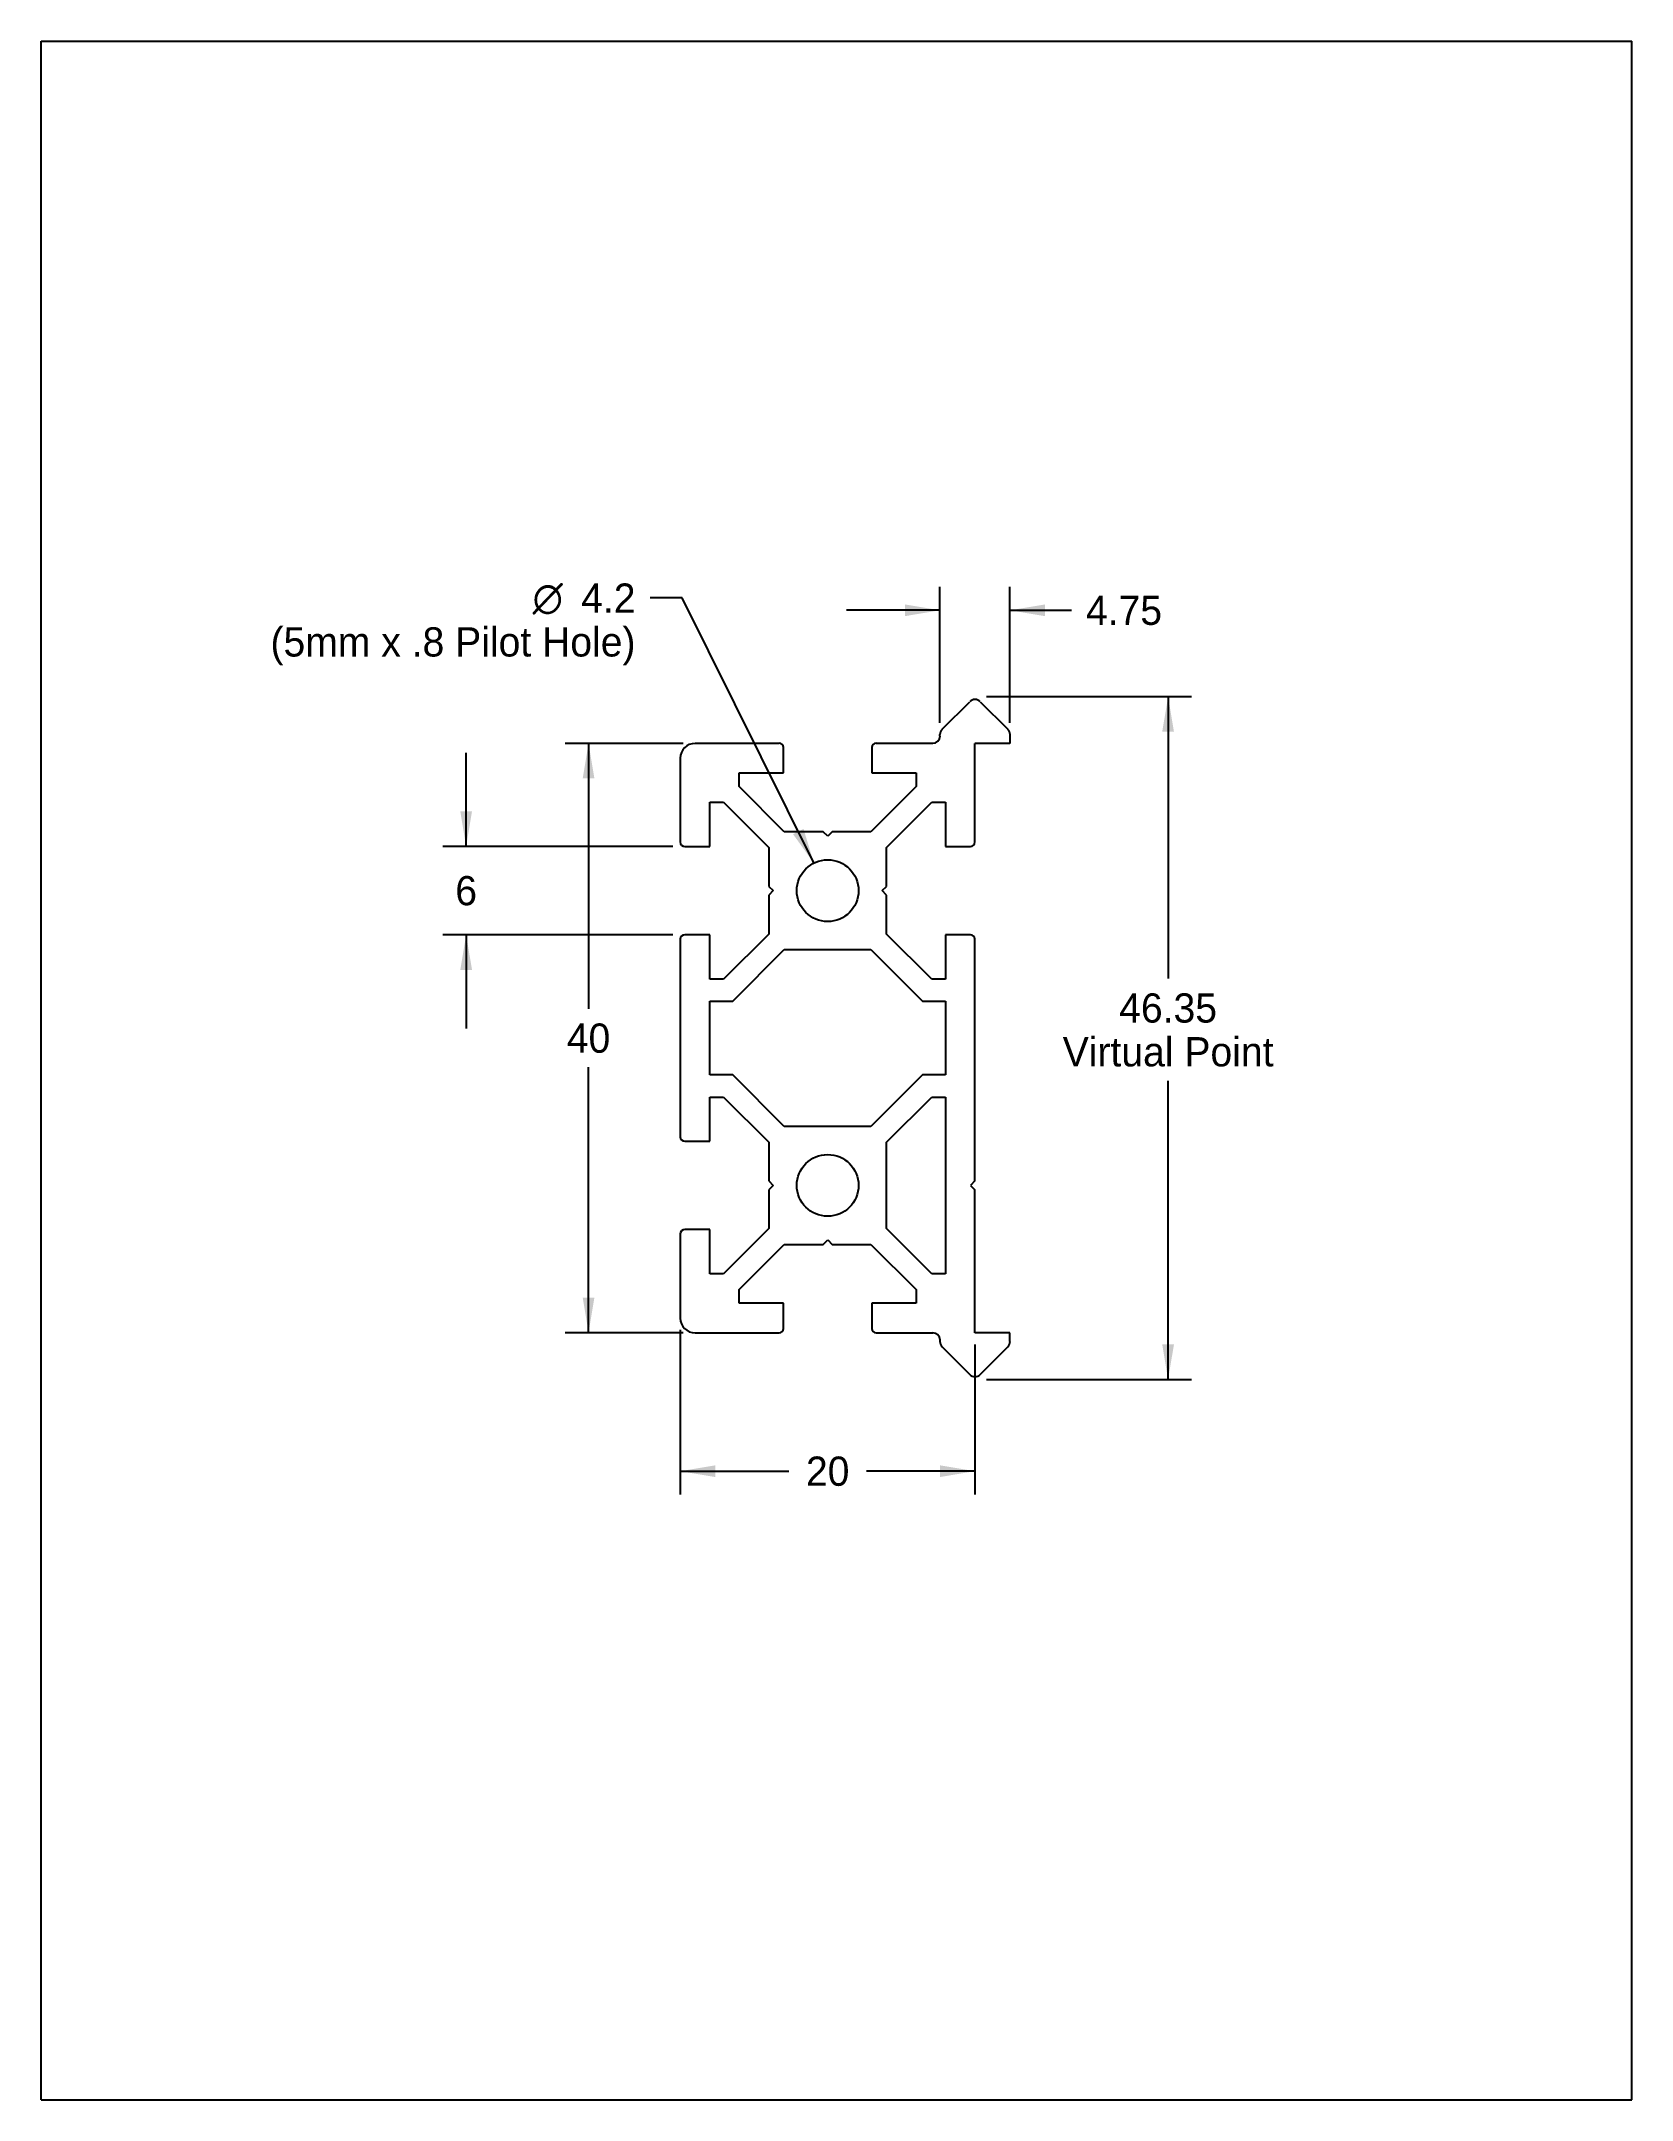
# Model space of a CAD drawing. Extents: x 0 to 8.5, y 0 to 11.
import ezdxf
from ezdxf.enums import TextEntityAlignment as Align

# ---------------------------------------------------------------- set-up
doc = ezdxf.new("R2010")
doc.units = 0
doc.header["$LTSCALE"] = 0.717037
doc.layers.get('0').update_dxf_attribs({"linetype": 'CONTINUOUS'})
doc.styles.get("Standard").update_dxf_attribs({"font": 'veramono.ttf'})
doc.styles.add('TEXTSTYLE_1', font='gdt', dxfattribs={"width": 0.8})
doc.dimstyles.get("Standard").update_dxf_attribs({"dimtxt": 2.5, "dimasz": 2.5, "dimexe": 1.25, "dimexo": 0.625, "dimtad": 1, "dimcen": 2.5, "dimazin": 3, "dimtfac": 1, "dimtmove": 0, "dimatfit": 3})

# ---------------------------------------------------------------- blocks, each defined once
blk = doc.blocks.new('_FILLED')
at = {"color": 0, "linetype": 'BYBLOCK'}
blk.add_solid([(0, 0), (-1, 0.167), (-1, -0.167)], dxfattribs=at)
blk = doc.blocks.new('*D0')
at = {"color": 2, "linetype": 'CONTINUOUS'}
for p, q in [((5.052, 7.498), (6.147, 7.498)), ((6.022, 7.498), (6.022, 5.991)), ((6.022, 3.849), (6.022, 5.444)), ((5.052, 3.849), (6.147, 3.849))]:
    blk.add_line(p, q, dxfattribs=at)
at = {"color": 2, "linetype": 'CONTINUOUS', "xscale": 0.1875, "yscale": 0.1875, "zscale": 0.1875}
for p, rotation in [((6.022, 7.498), 90), ((6.022, 3.849), 270)]:
    blk.add_blockref('_FILLED', p, dxfattribs=dict(at, rotation=rotation))
at = {"color": 2, "linetype": 'CONTINUOUS'}
for s, height, p in [('46.35', 0.1562, (6.022, 5.756)), ('Virtual Point', 0.15625, (6.022, 5.522))]:
    blk.add_text(s, height=height, dxfattribs=at).set_placement(p, align=Align.CENTER)
blk = doc.blocks.new('*D1')
at = {"color": 2, "linetype": 'CONTINUOUS'}
for p, q in [((3.415, 4.115), (3.415, 3.234)), ((4.99, 4.036), (4.99, 3.234)), ((3.415, 3.359), (3.995, 3.359)), ((4.99, 3.359), (4.41, 3.359))]:
    blk.add_line(p, q, dxfattribs=at)
at = {"color": 2, "linetype": 'CONTINUOUS', "xscale": 0.1875, "yscale": 0.1875, "zscale": 0.1875, "rotation": 180}
blk.add_blockref('_FILLED', (3.415, 3.359), dxfattribs=at)
at = {"color": 2, "linetype": 'CONTINUOUS', "xscale": 0.1875, "yscale": 0.1875, "zscale": 0.1875}
blk.add_blockref('_FILLED', (4.99, 3.359), dxfattribs=at)
at = {"color": 2, "linetype": 'CONTINUOUS'}
blk.add_text('20', height=0.1562, dxfattribs=at).set_placement((4.203, 3.281), align=Align.CENTER)
blk = doc.blocks.new('*D2')
at = {"color": 2, "linetype": 'CONTINUOUS'}
for p, q in [((3.431, 7.248), (2.8, 7.248)), ((2.925, 7.248), (2.925, 5.83)), ((2.925, 4.099), (2.925, 5.517)), ((3.431, 4.099), (2.8, 4.099))]:
    blk.add_line(p, q, dxfattribs=at)
at = {"color": 2, "linetype": 'CONTINUOUS', "xscale": 0.1875, "yscale": 0.1875, "zscale": 0.1875}
for p, rotation in [((2.925, 7.248), 90), ((2.925, 4.099), 270)]:
    blk.add_blockref('_FILLED', p, dxfattribs=dict(at, rotation=rotation))
at = {"color": 2, "linetype": 'CONTINUOUS'}
blk.add_text('40', height=0.1562, dxfattribs=at).set_placement((2.925, 5.595), align=Align.CENTER)
blk = doc.blocks.new('*D3')
at = {"color": 2, "linetype": 'CONTINUOUS'}
for p, q in [((4.803, 7.357), (4.803, 8.084)), ((5.177, 7.357), (5.177, 8.084)), ((4.803, 7.959), (4.303, 7.959)), ((5.177, 7.959), (5.505, 7.959))]:
    blk.add_line(p, q, dxfattribs=at)
at = {"color": 2, "linetype": 'CONTINUOUS', "xscale": 0.1875, "yscale": 0.1875, "zscale": 0.1875}
blk.add_blockref('_FILLED', (4.803, 7.959), dxfattribs=at)
at = {"color": 2, "linetype": 'CONTINUOUS', "xscale": 0.1875, "yscale": 0.1875, "zscale": 0.1875, "rotation": 180}
blk.add_blockref('_FILLED', (5.177, 7.959), dxfattribs=at)
at = {"color": 2, "linetype": 'CONTINUOUS'}
blk.add_text('4.75', height=0.1562, dxfattribs=at).set_placement((5.583, 7.881))
blk = doc.blocks.new('*D4')
at = {"color": 2, "linetype": 'CONTINUOUS'}
for p, q in [((2.271, 6.697), (2.271, 7.197)), ((3.376, 6.697), (2.146, 6.697)), ((3.376, 6.225), (2.146, 6.225)), ((2.271, 6.225), (2.271, 5.725))]:
    blk.add_line(p, q, dxfattribs=at)
at = {"color": 2, "linetype": 'CONTINUOUS', "xscale": 0.1875, "yscale": 0.1875, "zscale": 0.1875}
for p, rotation in [((2.271, 6.697), 270), ((2.271, 6.225), 90)]:
    blk.add_blockref('_FILLED', p, dxfattribs=dict(at, rotation=rotation))
at = {"color": 2, "linetype": 'CONTINUOUS'}
blk.add_text('6', height=0.156, dxfattribs=at).set_placement((2.271, 6.383), align=Align.CENTER)
blk = doc.blocks.new('*D5')
at = {"color": 2, "linetype": 'CONTINUOUS'}
for p, q in [((3.426, 8.025), (3.254, 8.025)), ((4.129, 6.609), (3.426, 8.025))]:
    blk.add_line(p, q, dxfattribs=at)
at = {"color": 2, "linetype": 'CONTINUOUS', "xscale": 0.1875, "yscale": 0.1875, "zscale": 0.1875, "rotation": 296.4164818452}
blk.add_blockref('_FILLED', (4.129, 6.609), dxfattribs=at)
at = {"color": 2, "linetype": 'CONTINUOUS', "style": 'TEXTSTYLE_1'}
blk.add_text('n', height=0.156, dxfattribs=at).set_placement((2.788, 7.946), align=Align.RIGHT)
at = {"color": 2, "linetype": 'CONTINUOUS'}
for s, height, p in [('4.2', 0.1562, (3.176, 7.946)), ('(5mm x .8 Pilot Hole)', 0.15625, (3.176, 7.712))]:
    blk.add_text(s, height=height, dxfattribs=at).set_placement(p, align=Align.RIGHT)

msp = doc.modelspace()

# ---------------------------------------------------------------- linework, layer by layer
at = {"color": 7, "linetype": 'CONTINUOUS'}
for p, q in [((0, 0), (0, 11)), ((0, 11), (8.5, 11)), ((8.5, 0), (8.5, 11)), ((4.814, 7.323), (4.962, 7.47)), ((5.018, 7.47), (5.165, 7.323)), ((4.803, 7.288), (4.803, 7.295)), ((5.177, 7.295), (5.177, 7.248)), ((3.415, 7.169), (3.415, 6.721)), ((3.943, 7.248), (3.494, 7.248)), ((3.966, 7.091), (3.966, 7.225)), ((4.439, 7.225), (4.439, 7.091)), ((4.764, 7.248), (4.462, 7.248)), ((4.99, 6.721), (4.99, 7.248)), ((5.177, 7.248), (4.99, 7.248)), ((3.73, 7.017), (3.73, 7.091)), ((3.73, 7.091), (3.966, 7.091)), ((4.439, 7.091), (4.675, 7.091)), ((4.675, 7.091), (4.675, 7.017)), ((3.573, 6.697), (3.573, 6.933)), ((3.573, 6.933), (3.647, 6.933)), ((3.647, 6.933), (3.888, 6.692)), ((3.971, 6.776), (3.73, 7.017)), ((4.675, 7.017), (4.434, 6.776)), ((4.518, 6.692), (4.759, 6.933)), ((4.759, 6.933), (4.832, 6.933)), ((4.832, 6.933), (4.832, 6.697)), ((4.179, 6.776), (3.971, 6.776)), ((4.203, 6.752), (4.179, 6.776)), ((4.226, 6.776), (4.203, 6.752)), ((4.434, 6.776), (4.226, 6.776)), ((3.439, 6.697), (3.573, 6.697)), ((3.888, 6.692), (3.888, 6.484)), ((4.518, 6.484), (4.518, 6.692)), ((4.832, 6.697), (4.966, 6.697)), ((3.888, 6.484), (3.911, 6.461)), ((3.911, 6.461), (3.888, 6.437)), ((3.888, 6.437), (3.888, 6.229)), ((4.494, 6.461), (4.518, 6.484)), ((4.518, 6.437), (4.494, 6.461)), ((4.518, 6.229), (4.518, 6.437)), ((3.415, 6.201), (3.415, 5.146)), ((3.573, 6.225), (3.439, 6.225)), ((3.573, 5.988), (3.573, 6.225)), ((3.888, 6.229), (3.647, 5.988)), ((4.759, 5.988), (4.518, 6.229)), ((4.832, 6.225), (4.832, 5.988)), ((4.966, 6.225), (4.832, 6.225)), ((4.99, 4.91), (4.99, 6.201)), ((3.696, 5.87), (3.971, 6.146)), ((3.971, 6.146), (4.434, 6.146)), ((4.434, 6.146), (4.71, 5.87)), ((3.647, 5.988), (3.573, 5.988)), ((4.832, 5.988), (4.759, 5.988)), ((3.573, 5.477), (3.573, 5.87)), ((3.573, 5.87), (3.696, 5.87)), ((4.71, 5.87), (4.832, 5.87)), ((4.832, 5.87), (4.832, 5.477)), ((3.696, 5.477), (3.573, 5.477)), ((3.971, 5.201), (3.696, 5.477)), ((4.71, 5.477), (4.434, 5.201)), ((4.832, 5.477), (4.71, 5.477)), ((3.573, 5.122), (3.573, 5.358)), ((3.573, 5.358), (3.647, 5.358)), ((3.647, 5.358), (3.888, 5.117)), ((4.518, 5.117), (4.759, 5.358)), ((4.759, 5.358), (4.832, 5.358)), ((4.832, 5.358), (4.832, 4.414)), ((4.434, 5.201), (3.971, 5.201)), ((3.439, 5.122), (3.573, 5.122)), ((3.888, 5.117), (3.888, 4.91)), ((4.518, 4.655), (4.518, 5.117)), ((3.888, 4.91), (3.911, 4.886)), ((3.911, 4.886), (3.888, 4.862)), ((3.888, 4.862), (3.888, 4.655)), ((4.99, 4.91), (4.966, 4.886)), ((4.966, 4.886), (4.99, 4.862)), ((4.99, 4.099), (4.99, 4.862)), ((3.415, 4.626), (3.415, 4.177)), ((3.573, 4.65), (3.439, 4.65)), ((3.573, 4.414), (3.573, 4.65)), ((3.888, 4.655), (3.647, 4.414)), ((4.759, 4.414), (4.518, 4.655)), ((3.73, 4.33), (3.971, 4.571)), ((3.971, 4.571), (4.179, 4.571)), ((4.179, 4.571), (4.203, 4.595)), ((4.203, 4.595), (4.226, 4.571)), ((4.226, 4.571), (4.434, 4.571)), ((4.434, 4.571), (4.675, 4.33)), ((3.647, 4.414), (3.573, 4.414)), ((4.832, 4.414), (4.759, 4.414)), ((3.73, 4.256), (3.73, 4.33)), ((4.675, 4.33), (4.675, 4.256)), ((3.966, 4.256), (3.73, 4.256)), ((3.966, 4.122), (3.966, 4.256)), ((4.675, 4.256), (4.439, 4.256)), ((4.439, 4.256), (4.439, 4.122)), ((3.494, 4.099), (3.943, 4.099)), ((4.462, 4.099), (4.764, 4.099)), ((5.177, 4.099), (4.99, 4.099)), ((5.177, 4.052), (5.177, 4.099)), ((4.803, 4.059), (4.803, 4.052)), ((4.814, 4.024), (4.962, 3.876)), ((5.018, 3.876), (5.165, 4.024)), ((0, 0), (8.5, 0))]:
    msp.add_line(p, q, dxfattribs=at)
for centre in [(4.203, 6.461), (4.203, 4.886)]:
    msp.add_circle(centre, 0.165, dxfattribs=at)
for centre, radius, start, end in [((4.99, 7.443), 0.0394, 45, 135), ((4.764, 7.288), 0.0394, 270, 360), ((4.842, 7.295), 0.0394, 135, 180), ((5.138, 7.295), 0.0394, 0, 45), ((3.494, 7.169), 0.0787, 90, 180), ((3.943, 7.225), 0.0236, 0, 90), ((4.462, 7.225), 0.0236, 90, 180), ((3.439, 6.721), 0.0236, 180, 270), ((4.966, 6.721), 0.0236, 270, 360), ((3.439, 6.201), 0.0236, 90, 180), ((4.966, 6.201), 0.0236, 0, 90), ((3.439, 5.146), 0.0236, 180, 270), ((3.439, 4.626), 0.0236, 90, 180), ((3.494, 4.177), 0.0787, 180, 270), ((3.943, 4.122), 0.0236, 270, 360), ((4.462, 4.122), 0.0236, 180, 270), ((4.764, 4.059), 0.0394, 0, 90), ((4.842, 4.052), 0.0394, 180, 225), ((5.138, 4.052), 0.0394, 315, 360), ((4.99, 3.904), 0.0394, 225, 315)]:
    msp.add_arc(centre, radius, start, end, dxfattribs=at)

# ---------------------------------------------------------------- dimensions: what is measured, and where the dimension line sits
at = {"color": 2, "linetype": 'CONTINUOUS'}
dim = msp.add_diameter_dim_2p(p1=(4.129, 6.609), p2=(4.276, 6.313), dimstyle='Standard', dxfattribs=at)
dim.commit()
dim.dimension.update_dxf_attribs({"geometry": '*D5', "text_midpoint": (0.265, 7.907), "dimtype": 131})
for base, p1, p2, angle, picture, middle in [((4.803, 7.959), (5.177, 7.357), (4.803, 7.357), 180, '*D3', (5.842, 7.959)), ((6.022, 3.849), (5.052, 7.498), (5.052, 3.849), 270, '*D0', (5.181, 5.717)), ((2.271, 6.697), (3.376, 6.225), (3.376, 6.697), 90, '*D4', (2.206, 6.461)), ((2.925, 7.248), (3.431, 4.099), (3.431, 7.248), 90, '*D2', (2.796, 5.673)), ((3.4152, 3.3588), (4.99, 4.0361), (3.4152, 4.1149), 180, '*D1', (4.0732, 3.3588))]:
    dim = msp.add_linear_dim(base=base, p1=p1, p2=p2, angle=angle, dimstyle='Standard', dxfattribs=at)
    dim.commit()
    dim.dimension.update_dxf_attribs({"geometry": picture, "text_midpoint": middle, "dimtype": 128})

doc.saveas('drawing.dxf')
